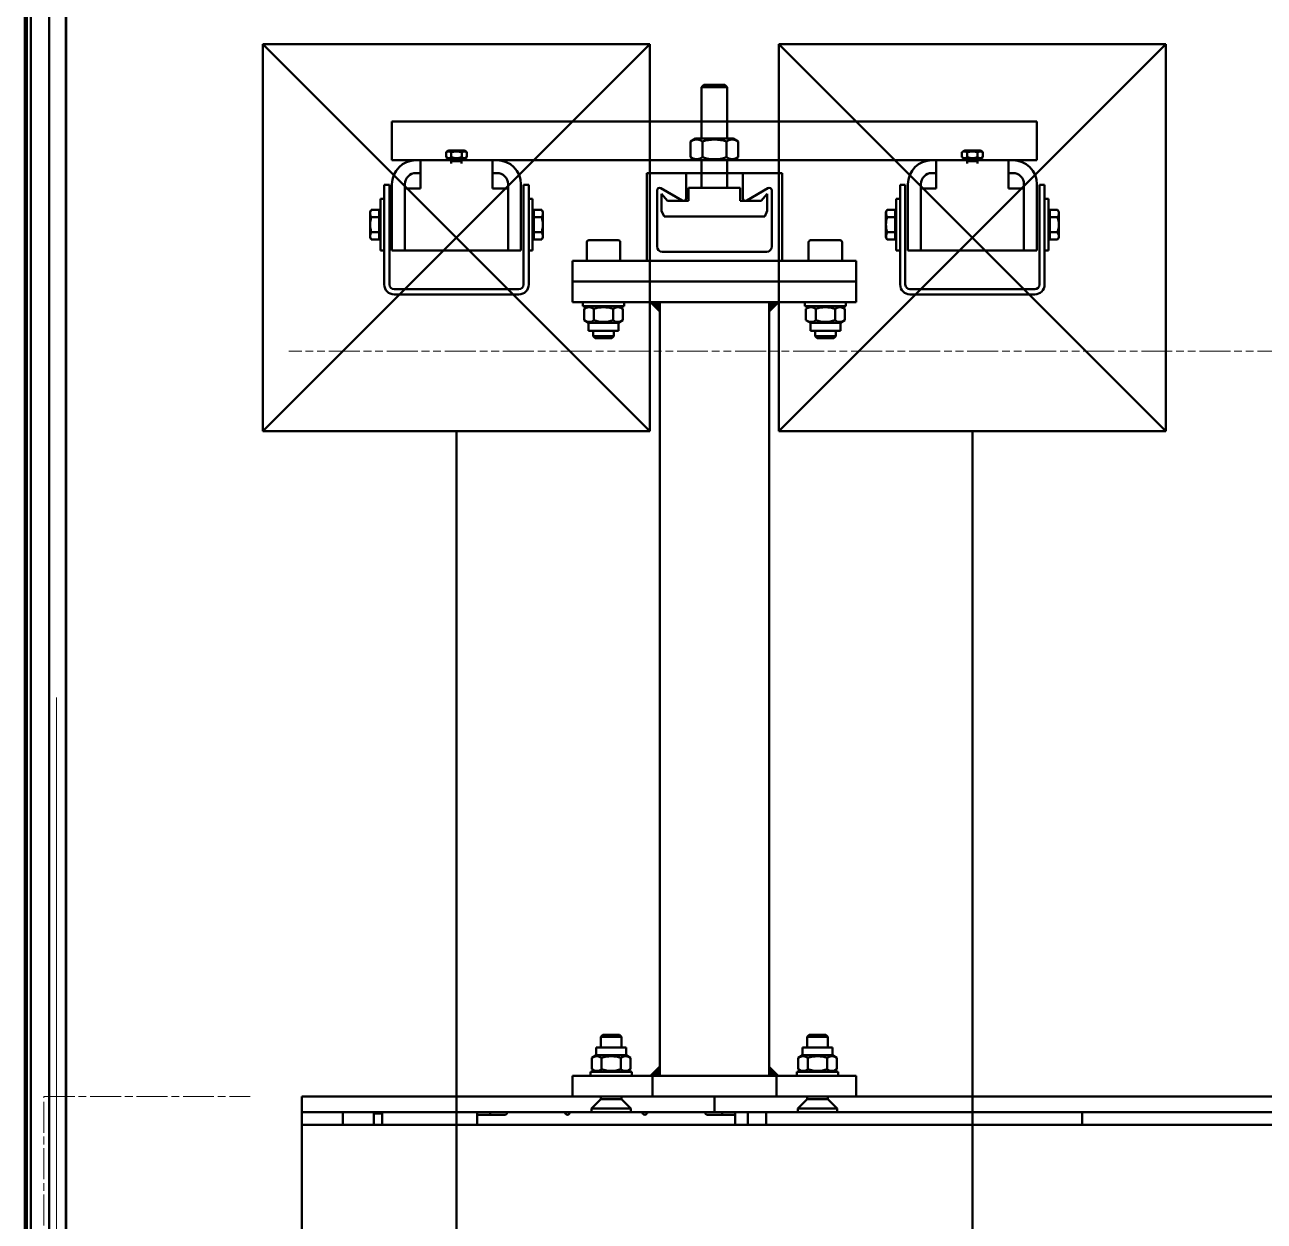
# Model space of a CAD drawing. Header units: metres. Extents: x -9802 to 773, y -8579 to 5125.
# Drawn here: x -4064.67 to -4016.62, y -1291.43 to -1245.05 of the extents above; entities that cross this region are included whole.
import ezdxf

# ---------------------------------------------------------------- set-up
doc = ezdxf.new("R2010")
doc.units = ezdxf.units.M
doc.header["$MEASUREMENT"] = 0
for name, pattern in [('AM_ISO08W050', [18, 12, -1.5, 3, -1.5]), ('AM_ISO09W050', [22.5, 12, -1.5, 3, -1.5, 3, -1.5]), ('HIDDEN', [9.525, 6.35, -3.175])]:
    doc.linetypes.add(name, pattern=pattern)
doc.layers.get('0').update_dxf_attribs({"color": 30, "lineweight": 0})
for name, color, linetype, lineweight in [('shaft', 3, 'Continuous', 20), ('SSN_PBC-AM_0', 5, 'Continuous', 50), ('SSN_PBC-AM_11', 9, 'AM_ISO09W050', 18), ('SSN_Signalgeber-AM_0', 3, 'Continuous', 50), ('SSN_SLT-AM_0', 1, 'Continuous', 50)]:
    doc.layers.add(name, color=color, linetype=linetype, lineweight=lineweight)
doc.layers.add('SSN_PBC-AM_7', color=5, linetype='AM_ISO08W050', lineweight=18, plot=False)

# ---------------------------------------------------------------- blocks, each defined once
blk = doc.blocks.new('Lift mit KG 3.200')
at = {"layer": 'SSN_PBC-AM_0'}
for p, q in [((65669.31, 61066.61), (65702.31, 61066.61)), ((65669.31, 61066.61), (65669.31, 60044.61)), ((65702.31, 61066.61), (67061.31, 61066.61)), ((65729.31, 61066.61), (65729.31, 61060.61)), ((65829.31, 61066.61), (65829.31, 61060.61)), ((65702.31, 61060.61), (65669.31, 61060.61)), ((65685.31, 61060.61), (65685.31, 61055.61)), ((65697.31, 61060.11), (65700.45, 61060.11)), ((65697.31, 61060.11), (65697.31, 61055.61)), ((65700.45, 61060.61), (65700.45, 61055.61)), ((65702.31, 61060.61), (67061.31, 61060.61)), ((65737.31, 61055.61), (65737.31, 61060.61)), ((65737.31, 61059.61), (65746.61, 61059.61)), ((65742.31, 61060.11), (65742.31, 61060.61)), ((65742.31, 61059.61), (65742.31, 61060.11)), ((65748.31, 61059.61), (65746.61, 61059.61)), ((65748.81, 61060.61), (65748.81, 61060.11)), ((65825.81, 61060.11), (65825.81, 61060.61)), ((65828.01, 61059.61), (65826.31, 61059.61)), ((65828.01, 61059.61), (65837.31, 61059.61)), ((65832.31, 61060.61), (65832.31, 61060.11)), ((65832.31, 61060.11), (65832.31, 61059.61)), ((65837.31, 61060.61), (65837.31, 61060.11)), ((65837.31, 61060.11), (65837.31, 61059.61)), ((65837.31, 61059.61), (65837.31, 61055.61)), ((65842.31, 61055.61), (65842.31, 61060.61)), ((65849.31, 61055.61), (65849.31, 61060.61)), ((65971.81, 61055.61), (65971.81, 61060.61)), ((65669.31, 61055.61), (65704.18, 61055.61)), ((65742.31, 61055.61), (65704.18, 61055.61)), ((68786.31, 61055.61), (65742.31, 61055.61))]:
    blk.add_line(p, q, dxfattribs=at)
for centre, radius, start, end in [((65748.31, 61060.11), 0.5, 270, 0), ((65772.31, 61060.61), 1, 180, 0), ((65802.31, 61060.61), 1, 180, 0), ((65826.31, 61060.11), 0.5, 180, 270)]:
    blk.add_arc(centre, radius, start, end, dxfattribs=at)
at = {"layer": 'SSN_PBC-AM_11'}
blk.add_line((68864.31, 61355.61), (65664.31, 61355.61), dxfattribs=at)
at = {"layer": 'SSN_PBC-AM_7'}
for p, q in [((65569.31, 60044.61), (65569.31, 61066.61)), ((65569.31, 61066.61), (65649.31, 61066.61))]:
    blk.add_line(p, q, dxfattribs=at)
blk = doc.blocks.new('LS_Symbol')
at = {"layer": 'SSN_Signalgeber-AM_0'}
for p, q in [((0, 769), (0, -769)), ((-75, -919), (-75, -769)), ((-75, -769), (75, -769)), ((75, -769), (-75, -919)), ((75, -919), (-75, -769)), ((-75, -769), (75, -769)), ((75, -769), (75, -919)), ((-75, -919), (75, -919))]:
    blk.add_line(p, q, dxfattribs=at)
blk = doc.blocks.new('Signalgeber_31-011-00008_300_D')
at = {"layer": 'SSN_Signalgeber-AM_0'}
for p, q in [((-343.77, 133.05), (-343, 133.5)), ((-343.77, 133.05), (-343.77, 130)), ((-343.77, 130), (-342.35, 130)), ((-333, 133.5), (-343, 133.5)), ((-342.35, 130), (-333.65, 130)), ((-342.35, 130), (-342.35, 129.5)), ((-340.89, 133.05), (-340.89, 130)), ((-335.11, 133.05), (-335.11, 130)), ((-333.65, 130), (-332.22, 130)), ((-333.65, 130), (-333.65, 129.5)), ((-332.22, 133.05), (-333, 133.5)), ((-332.22, 133.05), (-332.22, 130)), ((-378, -125), (-378, 125)), ((-378, 125), (-363, 125)), ((-363, 125), (-363, -125)), ((-328, 125), (-353.7, 125)), ((-353.5, 128), (-314.8, 128)), ((-353.5, 126), (-353.5, 128)), ((-314.8, 126), (-353.5, 126)), ((-328, 129.5), (-348, 129.5)), ((-348, 129.5), (-348, 128)), ((-348, 128), (-328, 128)), ((-340.73, 129.5), (-342.35, 129.5)), ((-335.27, 129.5), (-340.73, 129.5)), ((-333.65, 129.5), (-335.27, 129.5)), ((-328, 128), (-328, 129.5)), ((-328, 75), (-328, 125)), ((-313, 75.8), (-313, 124.2)), ((-311, 124.2), (-311, 75.8)), ((-363, 115.7), (-363, 84.3)), ((-358, 114), (-358, 115.7)), ((-353.7, 120), (-328, 120)), ((-352, 114), (-352, 120)), ((-363, 114), (-352, 114)), ((-366.07, 104.04), (-366.7, 102.95)), ((-366.7, 102.95), (-366.7, 97.05)), ((-364.13, 104.04), (-366.07, 104.04)), ((-364.13, 102.02), (-366.07, 102.02)), ((-364.13, 104.04), (-363.5, 102.95)), ((-363.5, 96.5), (-363.5, 103.5)), ((-363, 103.5), (-363.5, 103.5)), ((-363, 103.33), (-363.5, 103.33)), ((-363.5, 102.95), (-363.5, 97.05)), ((-363, 102.83), (-363.5, 102.83)), ((-363, 102.04), (-363.5, 102.04)), ((-363, 101), (-363.5, 101)), ((-363, 96.5), (-363, 103.5)), ((-363, 101.57), (-362.57, 102)), ((-363, 101.57), (-363, 98.43)), ((-362.57, 102), (-362.57, 98)), ((-361.7, 102), (-362.57, 102)), ((-366.07, 95.96), (-366.7, 97.05)), ((-364.13, 97.98), (-366.07, 97.98)), ((-364.13, 95.96), (-363.5, 97.05)), ((-363, 100), (-363.5, 100)), ((-363, 99), (-363.5, 99)), ((-363, 97.96), (-363.5, 97.96)), ((-363, 97.17), (-363.5, 97.17)), ((-363, 96.67), (-363.5, 96.67)), ((-363, 96.5), (-363.5, 96.5)), ((-362.57, 98), (-363, 98.43)), ((-361.7, 98), (-362.57, 98)), ((-364.13, 95.96), (-366.07, 95.96)), ((-363, 86), (-352, 86)), ((-358, 84.3), (-358, 86)), ((-352, 86), (-352, 80)), ((-328, 80), (-353.7, 80)), ((-353.7, 75), (-328, 75)), ((-353.5, 74), (-314.8, 74)), ((-353.5, 72), (-353.5, 74)), ((-314.8, 72), (-353.5, 72)), ((-348, 70.5), (-348, 72)), ((-348, 72), (-328, 72)), ((-328, 70.5), (-348, 70.5)), ((-343.77, 66.95), (-343.77, 70)), ((-343.77, 70), (-342.35, 70)), ((-340.73, 70.5), (-342.35, 70.5)), ((-342.35, 70), (-342.35, 70.5)), ((-342.35, 70), (-333.65, 70)), ((-340.89, 66.95), (-340.89, 70)), ((-335.27, 70.5), (-340.73, 70.5)), ((-333.65, 70.5), (-335.27, 70.5)), ((-335.11, 66.95), (-335.11, 70)), ((-333.65, 70), (-333.65, 70.5)), ((-333.65, 70), (-332.22, 70)), ((-332.22, 66.95), (-332.22, 70)), ((-328, 72), (-328, 70.5)), ((-343.77, 66.95), (-343, 66.5)), ((-333, 66.5), (-343, 66.5)), ((-332.22, 66.95), (-333, 66.5)), ((-324, -55), (-324, 55)), ((-316, 55), (-324, 55)), ((-316, 55), (-316, -55)), ((-316, 55), (-308, 55)), ((-316, 55), (-316, -55)), ((-308, -55), (-308, 55)), ((-8, -55), (-8, 55)), ((-8, 55), (0, 55)), ((0, -55), (0, 55)), ((-332, 37.3), (-332, 48.7)), ((-331.2, 49.5), (-324, 49.5)), ((-324, 36.5), (-324, 49.5)), ((-308, 51), (-308, 35)), ((-306.4, 51), (-308, 51)), ((-306.4, 48.81), (-306.4, 51)), ((-305.42, 50.51), (-306.4, 48.81)), ((-306.4, 48.81), (-306.4, 37.18)), ((-305.42, 50.51), (-300.94, 50.51)), ((-300.94, 50.51), (-299.96, 48.81)), ((-296.9, 48.81), (-299.96, 48.81)), ((-299.96, 48.81), (-299.96, 37.18)), ((-296.9, 48.81), (-296.9, 37.18)), ((-305.42, 46.75), (-300.94, 46.75)), ((-296.9, 47), (-294.77, 47)), ((-294.77, 47), (-294.77, 39)), ((-294, 46.23), (-294.77, 47)), ((-294, 46.23), (-294, 39.77)), ((-24, 43.23), (-23.23, 44)), ((-23.23, 44), (-23.23, 36)), ((-19.1, 44), (-23.23, 44)), ((-19.1, 45.81), (-16.04, 45.81)), ((-19.1, 45.81), (-19.1, 34.18)), ((-15.06, 47.51), (-16.04, 45.81)), ((-16.04, 45.81), (-16.04, 34.18)), ((-10.58, 47.51), (-15.06, 47.51)), ((-10.58, 43.75), (-15.06, 43.75)), ((-10.58, 47.51), (-9.6, 45.81)), ((-9.6, 45.81), (-9.6, 48)), ((-9.6, 48), (-8, 48)), ((-9.6, 45.81), (-9.6, 34.18)), ((-8, 48), (-8, 32)), ((1.04, 44), (0, 44)), ((4.66, 47.62), (1.04, 44)), ((1.04, 44), (1.04, 36)), ((4.66, 47.62), (4.66, 32.38)), ((4.66, 47.62), (6, 47.62)), ((6, 47.62), (6, 32.38)), ((-305.42, 39.25), (-300.94, 39.25)), ((-296.9, 39), (-294.77, 39)), ((-294.77, 39), (-294, 39.77)), ((-24, 43.23), (-24, 36.77)), ((-331.2, 36.5), (-324, 36.5)), ((-308, 35), (-306.4, 35)), ((-306.4, 35), (-306.4, 37.18)), ((-305.42, 35.49), (-306.4, 37.18)), ((-305.42, 35.49), (-300.94, 35.49)), ((-300.94, 35.49), (-299.96, 37.18)), ((-296.9, 37.18), (-299.96, 37.18)), ((-23.23, 36), (-24, 36.77)), ((-19.1, 36), (-23.23, 36)), ((-19.1, 34.18), (-16.04, 34.18)), ((-15.06, 32.49), (-16.04, 34.18)), ((-10.58, 36.25), (-15.06, 36.25)), ((-10.58, 32.49), (-9.6, 34.18)), ((-9.6, 32), (-9.6, 34.18)), ((1.04, 36), (0, 36)), ((4.66, 32.38), (1.04, 36)), ((-10.58, 32.49), (-15.06, 32.49)), ((-8, 32), (-9.6, 32)), ((6, 32.38), (4.66, 32.38)), ((-358, 25), (-363, 25)), ((-363, 25), (-363, -25)), ((-324, 26.25), (-358, 26.25)), ((-358, 26.25), (-358, 11)), ((-358, -25), (-358, 25)), ((-347.37, 12.5), (-352.13, 20.75)), ((-351.26, 22.25), (-329.5, 22.25)), ((-343.33, 20.5), (-349.95, 20.5)), ((-349.95, 20.5), (-347.23, 18.17)), ((-341.23, 19.5), (-343.33, 20.5)), ((-341.23, 19.5), (-341.23, 0)), ((-327.5, 20.25), (-327.5, -20.25)), ((-308, 21.2), (-8, 21.2)), ((0, 24), (-8, 24)), ((-347.23, 18.17), (-347.23, 10)), ((-358, 11), (-348.23, 11)), ((-347.23, 10), (-352.23, 10)), ((-352.23, 10), (-352.23, 0)), ((-391.31, 5), (-392.23, 4.08)), ((-391.31, 5), (-391.31, -5)), ((-391.31, 5), (-371.4, 5)), ((-370.28, 9.24), (-371.4, 7.3)), ((-371.4, -7.3), (-371.4, 7.3)), ((-364.12, 9.24), (-370.28, 9.24)), ((-364.12, 9.24), (-363, 7.3)), ((-363, -7.3), (-363, 7.3)), ((-363, 5), (-352.23, 5)), ((-392.23, 4.08), (-392.23, -4.08)), ((-364.12, 4.62), (-370.28, 4.62)), ((-352.23, -10), (-352.23, 0)), ((-341.23, -19.5), (-341.23, 0)), ((-391.31, -5), (-392.23, -4.08)), ((-364.12, -4.62), (-370.28, -4.62)), ((-371.4, -5), (-391.31, -5)), ((-370.28, -9.24), (-371.4, -7.3)), ((-364.12, -9.24), (-370.28, -9.24)), ((-364.12, -9.24), (-363, -7.3)), ((-352.23, -5), (-363, -5)), ((-348.23, -11), (-358, -11)), ((-358, -11), (-358, -26.25)), ((-352.23, -10), (-347.23, -10)), ((-352.13, -20.75), (-347.37, -12.5)), ((-347.23, -18.17), (-347.23, -10)), ((-349.95, -20.5), (-347.23, -18.17)), ((-329.5, -22.25), (-351.26, -22.25)), ((-349.95, -20.5), (-343.33, -20.5)), ((-341.23, -19.5), (-343.33, -20.5)), ((-308, -21.2), (-8, -21.2)), ((-8, -24), (0, -24)), ((-363, -25), (-358, -25)), ((-358, -26.25), (-324, -26.25)), ((-15.06, -32.49), (-16.04, -34.19)), ((-10.58, -32.49), (-15.06, -32.49)), ((-10.58, -32.49), (-9.6, -34.19)), ((-9.6, -34.19), (-9.6, -32)), ((-9.6, -32), (-8, -32)), ((-8, -32), (-8, -48)), ((4.66, -32.38), (1.04, -36)), ((4.66, -32.38), (4.66, -47.62)), ((4.66, -32.38), (6, -32.38)), ((6, -32.38), (6, -47.62)), ((-332, -48.7), (-332, -37.3)), ((-331.2, -36.5), (-324, -36.5)), ((-324, -49.5), (-324, -36.5)), ((-308, -35), (-308, -51)), ((-306.4, -35), (-308, -35)), ((-306.4, -37.19), (-306.4, -35)), ((-305.42, -35.49), (-306.4, -37.19)), ((-306.4, -37.19), (-306.4, -48.82)), ((-305.42, -35.49), (-300.94, -35.49)), ((-300.94, -35.49), (-299.96, -37.19)), ((-296.9, -37.19), (-299.96, -37.19)), ((-299.96, -37.19), (-299.96, -48.82)), ((-296.9, -37.19), (-296.9, -48.82)), ((-24, -36.77), (-23.23, -36)), ((-24, -36.77), (-24, -43.23)), ((-23.23, -36), (-23.23, -44)), ((-19.1, -36), (-23.23, -36)), ((-19.1, -34.19), (-16.04, -34.19)), ((-19.1, -34.19), (-19.1, -45.82)), ((-16.04, -34.19), (-16.04, -45.82)), ((-10.58, -36.25), (-15.06, -36.25)), ((-9.6, -34.19), (-9.6, -45.82)), ((1.04, -36), (0, -36)), ((1.04, -36), (1.04, -44)), ((-305.42, -39.25), (-300.94, -39.25)), ((-296.9, -39), (-294.77, -39)), ((-294.77, -39), (-294.77, -47)), ((-294, -39.77), (-294.77, -39)), ((-294, -39.77), (-294, -46.23)), ((-23.23, -44), (-24, -43.23)), ((-305.42, -46.75), (-300.94, -46.75)), ((-296.9, -47), (-294.77, -47)), ((-294.77, -47), (-294, -46.23)), ((-19.1, -44), (-23.23, -44)), ((-19.1, -45.82), (-16.04, -45.82)), ((-15.06, -47.51), (-16.04, -45.82)), ((-10.58, -43.75), (-15.06, -43.75)), ((-10.58, -47.51), (-15.06, -47.51)), ((-10.58, -47.51), (-9.6, -45.82)), ((-9.6, -48), (-9.6, -45.82)), ((-8, -48), (-9.6, -48)), ((1.04, -44), (0, -44)), ((4.66, -47.62), (1.04, -44)), ((6, -47.62), (4.66, -47.62)), ((-331.2, -49.5), (-324, -49.5)), ((-308, -51), (-306.4, -51)), ((-306.4, -51), (-306.4, -48.82)), ((-305.42, -50.51), (-306.4, -48.82)), ((-305.42, -50.51), (-300.94, -50.51)), ((-300.94, -50.51), (-299.96, -48.82)), ((-296.9, -48.82), (-299.96, -48.82)), ((-316, -55), (-324, -55)), ((-316, -55), (-308, -55)), ((-8, -55), (0, -55)), ((-343.77, -66.95), (-343, -66.5)), ((-343.77, -66.95), (-343.77, -70)), ((-333, -66.5), (-343, -66.5)), ((-340.89, -66.95), (-340.89, -70)), ((-335.11, -66.95), (-335.11, -70)), ((-332.22, -66.95), (-333, -66.5)), ((-332.22, -66.95), (-332.22, -70)), ((-353.5, -72), (-314.8, -72)), ((-353.5, -74), (-353.5, -72)), ((-328, -70.5), (-348, -70.5)), ((-348, -70.5), (-348, -72)), ((-348, -72), (-328, -72)), ((-343.77, -70), (-342.35, -70)), ((-342.35, -70), (-333.65, -70)), ((-342.35, -70), (-342.35, -70.5)), ((-340.73, -70.5), (-342.35, -70.5)), ((-335.27, -70.5), (-340.73, -70.5)), ((-333.65, -70.5), (-335.27, -70.5)), ((-333.65, -70), (-332.22, -70)), ((-333.65, -70), (-333.65, -70.5)), ((-328, -72), (-328, -70.5)), ((-328, -75), (-353.7, -75)), ((-314.8, -74), (-353.5, -74)), ((-328, -125), (-328, -75)), ((-313, -124.2), (-313, -75.8)), ((-311, -75.8), (-311, -124.2)), ((-353.7, -80), (-328, -80)), ((-352, -86), (-352, -80)), ((-363, -84.3), (-363, -115.7)), ((-363, -86), (-352, -86)), ((-358, -86), (-358, -84.3)), ((-366.07, -95.96), (-366.7, -97.05)), ((-364.13, -95.96), (-366.07, -95.96)), ((-364.13, -95.96), (-363.5, -97.05)), ((-366.7, -97.05), (-366.7, -102.95)), ((-364.13, -97.98), (-366.07, -97.98)), ((-363.5, -103.5), (-363.5, -96.5)), ((-363, -96.5), (-363.5, -96.5)), ((-363, -96.67), (-363.5, -96.67)), ((-363.5, -97.05), (-363.5, -102.95)), ((-363, -97.17), (-363.5, -97.17)), ((-363, -97.96), (-363.5, -97.96)), ((-363, -99), (-363.5, -99)), ((-363, -100), (-363.5, -100)), ((-363, -103.5), (-363, -96.5)), ((-363, -98.43), (-362.57, -98)), ((-363, -98.43), (-363, -101.57)), ((-362.57, -98), (-362.57, -102)), ((-361.7, -98), (-362.57, -98)), ((-366.07, -104.04), (-366.7, -102.95)), ((-364.13, -102.02), (-366.07, -102.02)), ((-364.13, -104.04), (-366.07, -104.04)), ((-364.13, -104.04), (-363.5, -102.95)), ((-363, -101), (-363.5, -101)), ((-363, -102.04), (-363.5, -102.04)), ((-363, -102.83), (-363.5, -102.83)), ((-363, -103.33), (-363.5, -103.33)), ((-363, -103.5), (-363.5, -103.5)), ((-362.57, -102), (-363, -101.57)), ((-361.7, -102), (-362.57, -102)), ((-363, -114), (-352, -114)), ((-358, -115.7), (-358, -114)), ((-352, -114), (-352, -120)), ((-328, -120), (-353.7, -120)), ((-378, -125), (-363, -125)), ((-353.7, -125), (-328, -125)), ((-353.5, -126), (-314.8, -126)), ((-353.5, -128), (-353.5, -126)), ((-314.8, -128), (-353.5, -128)), ((-348, -129.5), (-348, -128)), ((-348, -128), (-328, -128)), ((-328, -129.5), (-348, -129.5)), ((-340.73, -129.5), (-342.35, -129.5)), ((-342.35, -130), (-342.35, -129.5)), ((-335.27, -129.5), (-340.73, -129.5)), ((-333.65, -129.5), (-335.27, -129.5)), ((-333.65, -130), (-333.65, -129.5)), ((-328, -128), (-328, -129.5)), ((-343.77, -133.05), (-343.77, -130)), ((-343.77, -130), (-342.35, -130)), ((-343.77, -133.05), (-343, -133.5)), ((-333, -133.5), (-343, -133.5)), ((-342.35, -130), (-333.65, -130)), ((-340.89, -133.05), (-340.89, -130)), ((-335.11, -133.05), (-335.11, -130)), ((-333.65, -130), (-332.22, -130)), ((-332.22, -133.05), (-333, -133.5)), ((-332.22, -133.05), (-332.22, -130))]:
    blk.add_line(p, q, dxfattribs=at)
for centre, radius, start, end in [((-342.33, 130.95), 2.55, 55.5531, 115.5531), ((-338, 123.95), 9.55, 72.3875, 107.6125), ((-333.67, 130.95), 2.55, 64.4469, 124.4469), ((-353.7, 115.7), 9.3, 90, 180), ((-314.8, 124.2), 3.8, 0, 90), ((-314.8, 124.2), 1.8, 0, 90), ((-353.7, 115.7), 4.3, 90, 180), ((-364.6, 103.03), 1.79, 154.4385, 214.4385), ((-359.7, 100), 6.68, 162.383, 197.617), ((-365.6, 103.03), 1.79, 325.5615, 25.5615), ((-370.5, 100), 6.68, 342.383, 17.617), ((-364.6, 96.97), 1.79, 145.5615, 205.5615), ((-365.6, 96.97), 1.79, 334.4385, 34.4385), ((-353.7, 84.3), 9.3, 180, 270), ((-353.7, 84.3), 4.3, 180, 270), ((-314.8, 75.8), 1.8, 270, 0), ((-314.8, 75.8), 3.8, 270, 0), ((-342.33, 69.05), 2.55, 244.4469, 304.4469), ((-338, 76.05), 9.55, 252.3875, 287.6125), ((-333.67, 69.05), 2.55, 235.5531, 295.5531), ((-331.2, 48.7), 0.8, 90, 180), ((-302.69, 48.63), 3.32, 154.4385, 214.4385), ((-303.67, 48.63), 3.32, 325.5615, 25.5615), ((-293.6, 43), 12.4, 162.383, 197.617), ((-312.76, 43), 12.4, 342.383, 17.617), ((-302.69, 37.37), 3.32, 145.5615, 205.5615), ((-303.67, 37.37), 3.32, 334.4385, 34.4385), ((-331.2, 37.3), 0.8, 180, 270), ((-351.26, 21.25), 1, 90, 210), ((-329.5, 20.25), 2, 0, 90), ((-348.23, 12), 1, 270, 30), ((-366.91, 6.93), 4.08, 154.4385, 214.4385), ((-367.49, 6.93), 4.08, 325.5615, 25.5615), ((-355.73, 0), 15.27, 162.383, 197.617), ((-378.67, 0), 15.27, 342.383, 17.617), ((-366.91, -6.93), 4.08, 145.5615, 205.5615), ((-367.49, -6.93), 4.08, 334.4385, 34.4385), ((-348.23, -12), 1, 330, 90), ((-351.26, -21.25), 1, 150, 270), ((-329.5, -20.25), 2, 270, 0), ((-331.2, -37.3), 0.8, 90, 180), ((-302.69, -37.37), 3.32, 154.4385, 214.4385), ((-303.67, -37.37), 3.32, 325.5615, 25.5615), ((-293.6, -43), 12.4, 162.383, 197.617), ((-312.76, -43), 12.4, 342.383, 17.617), ((-302.69, -48.63), 3.32, 145.5615, 205.5615), ((-303.67, -48.63), 3.32, 334.4385, 34.4385), ((-331.2, -48.7), 0.8, 180, 270), ((-342.33, -69.05), 2.55, 55.5531, 115.5531), ((-338, -76.05), 9.55, 72.3875, 107.6125), ((-333.67, -69.05), 2.55, 64.4469, 124.4469), ((-314.8, -75.8), 3.8, 0, 90), ((-353.7, -84.3), 9.3, 90, 180), ((-314.8, -75.8), 1.8, 0, 90), ((-353.7, -84.3), 4.3, 90, 180), ((-364.6, -96.97), 1.79, 154.4385, 214.4385), ((-359.7, -100), 6.68, 162.383, 197.617), ((-365.6, -96.97), 1.79, 325.5615, 25.5615), ((-370.5, -100), 6.68, 342.383, 17.617), ((-364.6, -103.03), 1.79, 145.5615, 205.5615), ((-365.6, -103.03), 1.79, 334.4385, 34.4385), ((-353.7, -115.7), 9.3, 180, 270), ((-353.7, -115.7), 4.3, 180, 270), ((-314.8, -124.2), 1.8, 270, 0), ((-314.8, -124.2), 3.8, 270, 0), ((-342.33, -130.95), 2.55, 244.4469, 304.4469), ((-338, -123.95), 9.55, 252.3875, 287.6125), ((-333.67, -130.95), 2.55, 235.5531, 295.5531)]:
    blk.add_arc(centre, radius, start, end, dxfattribs=at)
at = {"layer": 'SSN_Signalgeber-AM_0', "extrusion": (0, 0, -1)}
for centre, radius, start, end in [((3.24, 40), 12.4, 342.383, 17.617), ((12.33, 45.63), 3.32, 325.5615, 25.5615), ((13.31, 45.63), 3.32, 154.4385, 214.4385), ((22.4, 40), 12.4, 162.383, 197.617), ((12.33, 34.37), 3.32, 334.4385, 34.4385), ((13.31, 34.37), 3.32, 145.5615, 205.5615), ((12.33, -34.37), 3.32, 325.5615, 25.5615), ((13.31, -34.37), 3.32, 154.4385, 214.4385), ((3.24, -40), 12.4, 342.383, 17.617), ((22.4, -40), 12.4, 162.383, 197.617), ((12.33, -45.63), 3.32, 334.4385, 34.4385), ((13.31, -45.63), 3.32, 145.5615, 205.5615)]:
    blk.add_arc(centre, radius, start, end, dxfattribs=at)
at = {"layer": 'SSN_Signalgeber-AM_0'}
for points in [[(-308, 21.2), (-303.8, 21.2), (-308, 25.4)], [(-8, 21.2), (-8, 25.4), (-12.2, 21.2)], [(-308, -21.2), (-308, -25.4), (-303.8, -21.2)], [(-8, -21.2), (-12.2, -21.2), (-8, -25.4)]]:
    blk.add_solid(points, dxfattribs=at)
blk = doc.blocks.new('TOR DS')
at = {"layer": 'SSN_SLT-AM_0'}
for p, q in [((-1110.06, 2.34), (1110.06, 2.34)), ((-1100.05, 1.59), (1100.05, 1.59)), ((1100.05, 0), (-1100.05, 0)), ((1100.05, -7.17), (-1100.05, -7.17)), ((994.94, -13.59), (-994.94, -13.59)), ((994.94, -13.68), (-994.94, -13.68))]:
    blk.add_line(p, q, dxfattribs=at)
blk = doc.blocks.new('A$C4EFB1426')
blk.add_blockref('Lift mit KG 3.200', (-65305.19, -59357.45))
at = {"layer": 'SSN_Signalgeber-AM_0', "rotation": 180}
for p in [(424.12, 1198.16), (624.12, 1198.16)]:
    blk.add_blockref('LS_Symbol', p, dxfattribs=at)
at = {"layer": 'SSN_Signalgeber-AM_0', "xscale": -0.9999999999999999, "rotation": 90}
blk.add_blockref('Signalgeber_31-011-00008_300_D', (524.12, 1709.16), dxfattribs=at)
at = {"layer": 'SSN_SLT-AM_0', "rotation": 90}
blk.add_blockref('TOR DS', (259.12, 1198.16), dxfattribs=at)

msp = doc.modelspace()

# ---------------------------------------------------------------- linework, layer by layer
for p, q in [((-4055.435, -1245.797), (-4040.435, -1260.797)), ((-4040.435, -1245.797), (-4055.435, -1260.797)), ((-4035.435, -1245.797), (-4020.435, -1260.797)), ((-4020.435, -1245.797), (-4035.435, -1260.797))]:
    msp.add_line(p, q)
for points in [[(-4055.435, -1245.797), (-4040.435, -1245.797), (-4040.435, -1260.797), (-4055.435, -1260.797)], [(-4035.435, -1245.797), (-4020.435, -1245.797), (-4020.435, -1260.797), (-4035.435, -1260.797)]]:
    msp.add_lwpolyline(points, close=True)
at = {"layer": 'shaft', "linetype": 'HIDDEN', "ltscale": 10, "transparency": 33554687}
msp.add_lwpolyline([(-3698.435, -1175.879), (-4063.435, -1175.879), (-4063.435, -1740.879), (-3698.435, -1740.879)], close=True, dxfattribs=at)

# ---------------------------------------------------------------- block references
at = {"xscale": 0.1, "yscale": 0.1, "zscale": 0.1}
msp.add_blockref('A$C4EFB1426', (-4090.347, -1457.513), dxfattribs=at)

doc.saveas('drawing.dxf')
